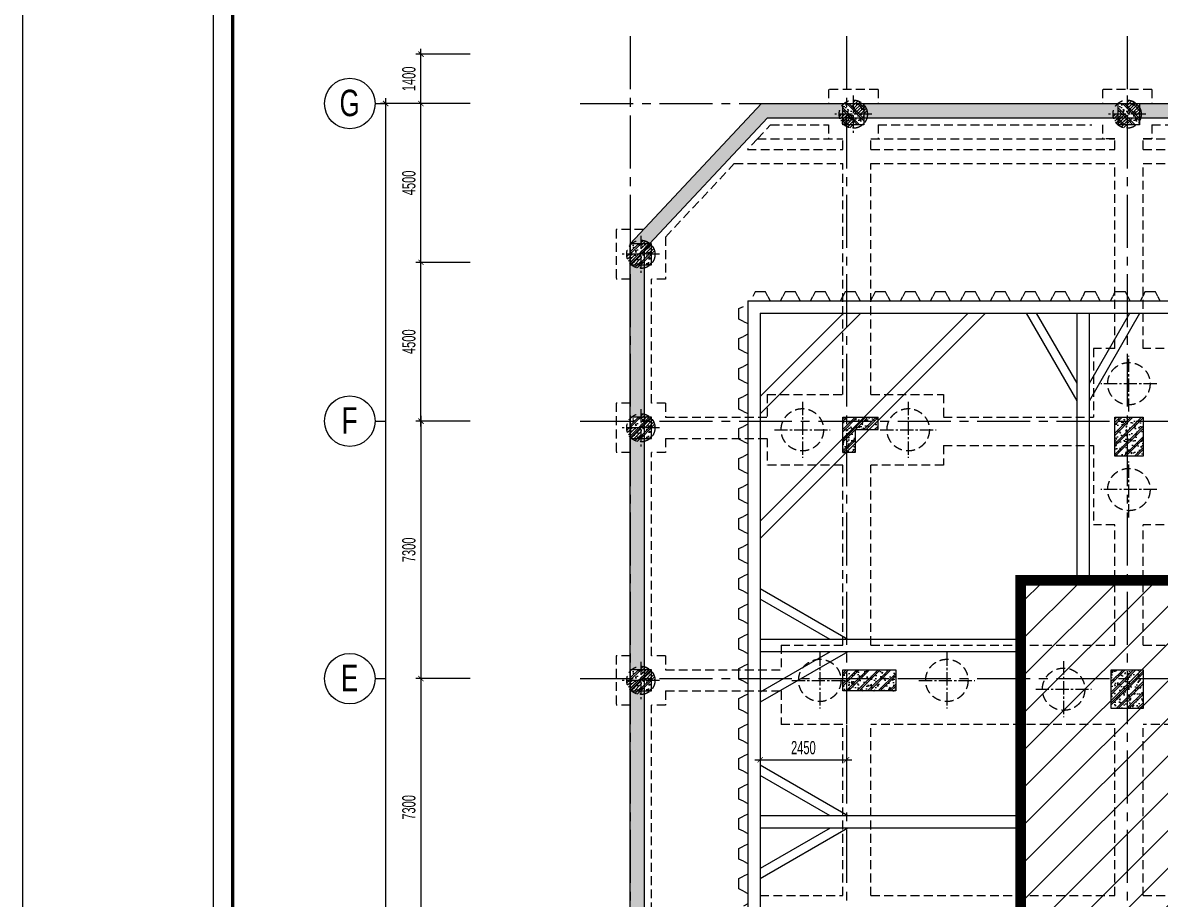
# Model space of a CAD drawing. Extents: x 71 to 3057337, y -14 to 345257.
# Drawn here: x 2905957 to 2938192, y 307152 to 331997 of the extents above; entities that cross this region are included whole.
import ezdxf

# ---------------------------------------------------------------- set-up
doc = ezdxf.new("R2010")
doc.units = 0
doc.header["$LTSCALE"] = 1000
doc.header["$MEASUREMENT"] = 0
doc.header["$PDMODE"] = 3
doc.linetypes.add('CENTER2', pattern=[1.125, 0.75, -0.125, 0.125, -0.125])
doc.linetypes.add('HIDDEN', pattern=[0.375, 0.25, -0.125])
doc.layers.get('0').update_dxf_attribs({"linetype": 'CONTINUOUS'})
doc.layers.get('Defpoints').update_dxf_attribs({"linetype": 'CONTINUOUS'})
for name, color, linetype in [('03BORDER', 3, 'CONTINUOUS'), ('12CHI', 1, 'CONTINUOUS'), ('CDC-KHUNGTEN', 7, 'CONTINUOUS'), ('CDC.01.AXIS', 160, 'CENTER2'), ('CDC.02.DIM', 1, 'CONTINUOUS'), ('CDC.04.HIDDEN', 8, 'HIDDEN'), ('CDC.05.STEEL', 4, 'CONTINUOUS'), ('CDC.06.TEXT', 2, 'CONTINUOUS'), ('CDC.09.COLUMN', 4, 'CONTINUOUS'), ('CDC.10.HATCH', 9, 'CONTINUOUS'), ('CDC.14.STEELNUM', 2, 'CONTINUOUS'), ('CDC.16.BIGTEXT', 6, 'CONTINUOUS')]:
    doc.layers.add(name, color=color, linetype=linetype)
doc.styles.add('ARIAL', font='arial.ttf', dxfattribs={"width": 0.6})
doc.dimstyles.new('D150', dxfattribs={"dimscale": 150, "dimtxt": 2.5, "dimasz": 1, "dimexe": 1, "dimexo": 0, "dimgap": 1, "dimtad": 1, "dimdec": 0, "dimdsep": 46, "dimtxsty": 'ARIAL', "dimblk": 'ARCHTICK', "dimcen": 1, "dimdle": 1, "dimclrd": 1, "dimclre": 1, "dimclrt": 2, "dimadec": 0, "dimazin": 0, "dimtfac": 0.00072, "dimtdec": 0, "dimtix": 1, "dimtmove": 2, "dimatfit": 3, "dimldrblk": 'ARCHTICK', "dimfxl": 1, "dimtolj": 1, "dimlwd": -1, "dimlwe": -1, "dimarcsym": 0})

# ---------------------------------------------------------------- blocks, each defined once
blk = doc.blocks.new('_ARCHTICK')
at = {"color": 0, "linetype": 'ByBlock', "const_width": 0.15}
blk.add_lwpolyline([(-0.5, -0.5), (0.5, 0.5)], dxfattribs=at)
blk = doc.blocks.new('*D283')
at = {"layer": 'CDC.02.DIM', "color": 1, "transparency": 16777216}
for p, q in [((2917242, 320856), (2917242, 313256)), ((2918635, 320706), (2917092, 320706)), ((2918635, 313406), (2917092, 313406))]:
    blk.add_line(p, q, dxfattribs=at)
at = {"layer": 'Defpoints', "color": 0, "transparency": 16777216}
for p in [(2918635, 320706), (2917242, 313406), (2918635, 313406)]:
    blk.add_point(p, dxfattribs=at)
at = {"layer": 'CDC.02.DIM', "color": 1, "transparency": 16777216, "xscale": 150, "yscale": 150, "zscale": 150}
for p, rotation in [((2917242, 320706), 90), ((2917242, 313406), 270)]:
    blk.add_blockref('_ARCHTICK', p, dxfattribs=dict(at, rotation=rotation))
at = {"layer": 'CDC.02.DIM', "color": 2, "transparency": 16777216, "insert": (2916900, 317056), "char_height": 375, "attachment_point": 5, "rotation": 90, "style": 'ARIAL'}
blk.add_mtext('\\A1;7300', dxfattribs=at)
blk = doc.blocks.new('*D284')
at = {"layer": 'CDC.02.DIM', "color": 1, "transparency": 16777216}
for p, q in [((2918635, 313406), (2917092, 313406)), ((2917242, 313556), (2917242, 305956)), ((2918635, 306106), (2917092, 306106))]:
    blk.add_line(p, q, dxfattribs=at)
at = {"layer": 'Defpoints', "color": 0, "transparency": 16777216}
for p in [(2918635, 313406), (2917242, 306106), (2918635, 306106)]:
    blk.add_point(p, dxfattribs=at)
at = {"layer": 'CDC.02.DIM', "color": 1, "transparency": 16777216, "xscale": 150, "yscale": 150, "zscale": 150}
for p, rotation in [((2917242, 313406), 90), ((2917242, 306106), 270)]:
    blk.add_blockref('_ARCHTICK', p, dxfattribs=dict(at, rotation=rotation))
at = {"layer": 'CDC.02.DIM', "color": 2, "transparency": 16777216, "insert": (2916900, 309756), "char_height": 375, "attachment_point": 5, "rotation": 90, "style": 'ARIAL'}
blk.add_mtext('\\A1;7300', dxfattribs=at)
blk = doc.blocks.new('*D288')
at = {"layer": 'CDC.02.DIM', "color": 1, "transparency": 16777216}
for p, q in [((2916242, 274266), (2916242, 329857)), ((2918635, 329707), (2916092, 329707)), ((2918635, 274416), (2916092, 274416))]:
    blk.add_line(p, q, dxfattribs=at)
at = {"layer": 'Defpoints', "color": 0, "transparency": 16777216}
for p in [(2916242, 329707), (2918635, 329707), (2918635, 274416)]:
    blk.add_point(p, dxfattribs=at)
at = {"layer": 'CDC.02.DIM', "color": 1, "transparency": 16777216, "xscale": 150, "yscale": 150, "zscale": 150}
for p, rotation in [((2916242, 329707), 90), ((2916242, 274416), 270)]:
    blk.add_blockref('_ARCHTICK', p, dxfattribs=dict(at, rotation=rotation))
at = {"layer": 'CDC.02.DIM', "color": 2, "transparency": 16777216, "insert": (2915900, 302061), "char_height": 375, "attachment_point": 5, "rotation": 90, "style": 'ARIAL'}
blk.add_mtext('\\A1;55290', dxfattribs=at)
blk = doc.blocks.new('*D330')
at = {"layer": 'CDC.02.DIM', "color": 1, "transparency": 16777216}
for p, q in [((2917242, 320556), (2917242, 325356)), ((2918635, 325206), (2917092, 325206)), ((2918635, 320706), (2917092, 320706))]:
    blk.add_line(p, q, dxfattribs=at)
at = {"layer": 'Defpoints', "color": 0, "transparency": 16777216}
for p in [(2917242, 325206), (2918635, 325206), (2918635, 320706)]:
    blk.add_point(p, dxfattribs=at)
at = {"layer": 'CDC.02.DIM', "color": 1, "transparency": 16777216, "xscale": 150, "yscale": 150, "zscale": 150}
for p, rotation in [((2917242, 325206), 90), ((2917242, 320706), 270)]:
    blk.add_blockref('_ARCHTICK', p, dxfattribs=dict(at, rotation=rotation))
at = {"layer": 'CDC.02.DIM', "color": 2, "transparency": 16777216, "insert": (2916900, 322956), "char_height": 375, "attachment_point": 5, "rotation": 90, "style": 'ARIAL'}
blk.add_mtext('\\A1;4500', dxfattribs=at)
blk = doc.blocks.new('*D331')
at = {"layer": 'CDC.02.DIM', "color": 1, "transparency": 16777216}
for p, q in [((2917242, 325056), (2917242, 329857)), ((2918635, 329707), (2917092, 329707)), ((2918635, 325206), (2917092, 325206))]:
    blk.add_line(p, q, dxfattribs=at)
at = {"layer": 'Defpoints', "color": 0, "transparency": 16777216}
for p in [(2917242, 329707), (2918635, 329707), (2918635, 325206)]:
    blk.add_point(p, dxfattribs=at)
at = {"layer": 'CDC.02.DIM', "color": 1, "transparency": 16777216, "xscale": 150, "yscale": 150, "zscale": 150}
for p, rotation in [((2917242, 329707), 90), ((2917242, 325206), 270)]:
    blk.add_blockref('_ARCHTICK', p, dxfattribs=dict(at, rotation=rotation))
at = {"layer": 'CDC.02.DIM', "color": 2, "transparency": 16777216, "insert": (2916900, 327457), "char_height": 375, "attachment_point": 5, "rotation": 90, "style": 'ARIAL'}
blk.add_mtext('\\A1;4500', dxfattribs=at)
blk = doc.blocks.new('*D277')
at = {"layer": 'CDC.02.DIM', "color": 1, "transparency": 16777216}
for p, q in [((2926854, 312087), (2926854, 310956)), ((2929304, 312087), (2929304, 310956)), ((2926704, 311106), (2929454, 311106))]:
    blk.add_line(p, q, dxfattribs=at)
at = {"layer": 'Defpoints', "color": 0, "transparency": 16777216}
for p in [(2926854, 312087), (2929304, 312087), (2929304, 311106)]:
    blk.add_point(p, dxfattribs=at)
at = {"layer": 'CDC.02.DIM', "color": 1, "transparency": 16777216, "xscale": 150, "yscale": 150, "zscale": 150, "rotation": 180}
blk.add_blockref('_ARCHTICK', (2926854, 311106), dxfattribs=at)
at = {"layer": 'CDC.02.DIM', "color": 1, "transparency": 16777216, "xscale": 150, "yscale": 150, "zscale": 150}
blk.add_blockref('_ARCHTICK', (2929304, 311106), dxfattribs=at)
at = {"layer": 'CDC.02.DIM', "color": 2, "transparency": 16777216, "insert": (2928079, 311447), "char_height": 375, "attachment_point": 5, "style": 'ARIAL'}
blk.add_mtext('\\A1;2450', dxfattribs=at)
blk = doc.blocks.new('7.95M')
at = {"layer": 'CDC.10.HATCH'}
h = blk.add_hatch(dxfattribs=at)
h.set_pattern_fill('ANSI31', color=256, scale=500, style=0)
h.set_pattern_definition([(45, (-357981.18, 17236.047), (-44.1941738, 44.1941738), [])])
h.paths.add_polyline_path([(1418682, -63748), (1418682, -64148), (1419082, -64148, 0.414214)])
h.paths.add_polyline_path([(1418682, -64148), (1418282, -64148, 0.414214), (1418682, -64548)])
h = blk.add_hatch(dxfattribs=at)
h.set_pattern_fill('ANSI31', color=256, scale=500, style=0)
h.set_pattern_definition([(45, (-350221.24, 17236.047), (-44.1941738, 44.1941738), [])])
h.paths.add_polyline_path([(1426442, -63748), (1426442, -64148), (1426842, -64148, 0.414214)])
h.paths.add_polyline_path([(1426442, -64148), (1426042, -64148, 0.414214), (1426442, -64548)])
h = blk.add_hatch(dxfattribs=at)
h.set_pattern_fill('CHAU-01', color=256, scale=80, style=0, pattern_type=2)
h.set_pattern_definition([(50, (-322187.27, 0), (573.80815, -50.20171), [60, -660]), (355, (-322187.3, 0), (-111.00107, 601.7537), [48, -528]), (100.4514, (-322139.46, -4.2), (462.8075, 551.55163), [50.99215, -560.91369]), (46.1842, (-322187.3, 160), (853.79284, -132.4152), [90, -990]), (96.6356, (-322116.1, 149), (747.73016, 779.2943), [76.48823, -841.3704]), (351.1842, (-322187.3, 160), (747.72956, 779.2949), [72, -792]), (21, (-322107.27, 120), (477.52564, -322.09511), [60, -660]), (326, (-322107.3, 120), (194.65227, 580.12004), [48, -528]), (71.4514, (-322067.5, 93.16), (672.1781, 258.0244), [50.99215, -560.91369]), (37.5, (-322187.27, 0), (9.727884, 266.315083), [0, -521.6, 0, -536, 0, -530]), (7.5, (-322187.27, 0), (210.45563, 315.52937), [0, -305.6, 0, -509.6, 0, -202]), (327.5, (-322365.67, 0), (427.05795, -18.043897), [0, -200, 0, -624, 0, -828]), (317.5, (-322445.67, 0), (466.548935, 80.083986), [0, -260, 0, -414.4, 0, -588]), (45, (-322187.27, 0), (-240.416306, 240.416306), []), (45, (-322187.27, 98), (-240.416306, 240.416306), [])])
h.paths.add_polyline_path([(1418382, -63848), (1416077, -63848), (1412362, -67821), (1412910, -67821), (1416250, -64248), (1418382, -64248)])
h.paths.add_polyline_path([(1426192, -63848), (1418982, -63848), (1418982, -64248), (1426192, -64248)])
h.paths.add_polyline_path([(1434092, -63848), (1426792, -63848), (1426792, -64248), (1434092, -64248)])
h.paths.add_polyline_path([(1441993, -63848), (1434692, -63848), (1434692, -64248), (1441993, -64248)])
h.paths.add_polyline_path([(1449802, -63848), (1442593, -63848), (1442593, -64248), (1449802, -64248)])
h.paths.add_polyline_path([(1457942, -63848), (1450402, -63848), (1450402, -64248), (1457942, -64248)])
h = blk.add_hatch(dxfattribs=at)
h.set_pattern_fill('CHAU-01', color=256, scale=50, angle=270, style=0, pattern_type=2)
h.set_pattern_definition([(320, (-330373.83, -371169.63), (-31.376067, -358.63009), [37.5, -412.5]), (265, (-330373.83, -371169.63), (376.09607, 69.37567), [30, -330]), (10.4514, (-330376.44, -371199.52), (344.71977, -289.25469), [31.870095, -350.571056]), (316.1842, (-330273.83, -371169.63), (-82.75951, -533.62052), [56.25, -618.75]), (6.6356, (-330280.7, -371214.1), (487.05894, -467.33135), [47.80514, -525.8565]), (261.1842, (-330273.83, -371169.63), (487.0593, -467.33097), [45, -495]), (291, (-330298.83, -371219.63), (-201.309445, -298.453526), [37.5, -412.5]), (236, (-330298.83, -371219.63), (362.57502, -121.657666), [30, -330]), (341.4514, (-330315.6, -371244.5), (161.26525, -420.111314), [31.870095, -350.571056]), (307.5, (-330373.83, -371169.63), (166.446927, -6.079928), [0, -326, 0, -335, 0, -331.25]), (277.5, (-330373.83, -371169.63), (197.205856, -131.534769), [0, -191, 0, -318.5, 0, -126.25]), (237.5, (-330373.83, -371058.13), (-11.277436, -266.911218), [0, -125, 0, -390, 0, -517.5]), (227.5, (-330373.83, -371008.13), (50.05249, -291.593085), [0, -162.5, 0, -259, 0, -367.5]), (315, (-330373.83, -371169.63), (150.26019, 150.26019), []), (315, (-330312.58, -371169.63), (150.26019, 150.26019), [])])
h.paths.add_polyline_path([(1418982, -64448), (1418382, -64448), (1418382, -63848), (1418982, -63848)])
h = blk.add_hatch(dxfattribs=at)
h.set_pattern_fill('CHAU-01', color=256, scale=50, angle=270, style=0, pattern_type=2)
h.set_pattern_definition([(320, (-322563.9, -371169.58), (-31.376067, -358.63009), [37.5, -412.5]), (265, (-322563.9, -371169.58), (376.09607, 69.37567), [30, -330]), (10.4514, (-322566.5, -371199.47), (344.71977, -289.25469), [31.870095, -350.571056]), (316.1842, (-322463.9, -371169.6), (-82.75951, -533.62052), [56.25, -618.75]), (6.6356, (-322470.8, -371214.05), (487.05894, -467.33135), [47.80514, -525.8565]), (261.1842, (-322463.9, -371169.6), (487.0593, -467.33097), [45, -495]), (291, (-322488.9, -371219.58), (-201.309445, -298.453526), [37.5, -412.5]), (236, (-322488.9, -371219.58), (362.57502, -121.657666), [30, -330]), (341.4514, (-322505.66, -371244.45), (161.26525, -420.111314), [31.870095, -350.571056]), (307.5, (-322563.89, -371169.58), (166.446927, -6.079928), [0, -326, 0, -335, 0, -331.25]), (277.5, (-322563.89, -371169.58), (197.205856, -131.534769), [0, -191, 0, -318.5, 0, -126.25]), (237.5, (-322563.89, -371058.08), (-11.277436, -266.911218), [0, -125, 0, -390, 0, -517.5]), (227.5, (-322563.89, -371008.08), (50.05249, -291.593085), [0, -162.5, 0, -259, 0, -367.5]), (315, (-322563.89, -371169.58), (150.26019, 150.26019), []), (315, (-322502.64, -371169.58), (150.26019, 150.26019), [])])
h.paths.add_polyline_path([(1426792, -64448), (1426192, -64448), (1426192, -63848), (1426792, -63848)])
h = blk.add_hatch(dxfattribs=at)
h.set_pattern_fill('ANSI31', color=256, scale=500, style=0)
h.set_pattern_definition([(45, (-364003, 13263.17), (-44.1941738, 44.1941738), [])])
h.paths.add_polyline_path([(1412661, -67721), (1412661, -68121), (1413061, -68121, 0.414214)])
h.paths.add_polyline_path([(1412661, -68121), (1412261, -68121, 0.414214), (1412661, -68521)])
h = blk.add_hatch(dxfattribs=at)
h.set_pattern_fill('CHAU-01', color=256, scale=50, angle=270, style=0, pattern_type=2)
h.set_pattern_definition([(220, (3161718.86, -375142.53), (31.376067, -358.63009), [37.5, -412.5]), (275, (3161718.86, -375142.53), (-376.09607, 69.37567), [30, -330]), (169.5486, (3161721.47, -375172.4), (-344.71977, -289.25469), [31.870095, -350.571056]), (223.8158, (3161618.86, -375142.53), (82.75951, -533.62052), [56.25, -618.75]), (173.3644, (3161625.75, -375187), (-487.05894, -467.33135), [47.80514, -525.8565]), (278.8158, (3161618.86, -375142.53), (-487.0593, -467.33097), [45, -495]), (249, (3161643.86, -375192.53), (201.309445, -298.453526), [37.5, -412.5]), (304, (3161643.86, -375192.53), (-362.57502, -121.657666), [30, -330]), (198.5486, (3161660.63, -375217.4), (-161.26525, -420.111314), [31.870095, -350.571056]), (232.5, (3161718.86, -375142.53), (-166.446927, -6.079928), [0, -326, 0, -335, 0, -331.25]), (262.5, (3161718.86, -375142.53), (-197.205856, -131.534769), [0, -191, 0, -318.5, 0, -126.25]), (302.5, (3161718.86, -375031.03), (11.277436, -266.911218), [0, -125, 0, -390, 0, -517.5]), (312.5, (3161718.86, -374981.03), (-50.05249, -291.593085), [0, -162.5, 0, -259, 0, -367.5]), (225, (3161718.86, -375142.53), (-150.26019, 150.26019), []), (225, (3161657.6, -375142.53), (-150.26019, 150.26019), [])])
h.paths.add_polyline_path([(1412363, -68421), (1412963, -68421), (1412963, -67821), (1412363, -67821)])
h = blk.add_hatch(dxfattribs=at)
h.set_pattern_fill('CHAU-01', color=256, scale=80, style=0, pattern_type=2)
h.set_pattern_definition([(50, (-322187.27, -95344.57), (573.80815, -50.20171), [60, -660]), (355, (-322187.3, -95344.6), (-111.00107, 601.7537), [48, -528]), (100.4514, (-322139.46, -95348.76), (462.8075, 551.55163), [50.99215, -560.91369]), (46.1842, (-322187.3, -95184.6), (853.79284, -132.4152), [90, -990]), (96.6356, (-322116.1, -95195.6), (747.73016, 779.2943), [76.48823, -841.3704]), (351.1842, (-322187.3, -95184.6), (747.72956, 779.2949), [72, -792]), (21, (-322107.27, -95224.57), (477.52564, -322.09511), [60, -660]), (326, (-322107.3, -95224.6), (194.65227, 580.12004), [48, -528]), (71.4514, (-322067.5, -95251.4), (672.1781, 258.0244), [50.99215, -560.91369]), (37.5, (-322187.27, -95344.57), (9.727884, 266.315083), [0, -521.6, 0, -536, 0, -530]), (7.5, (-322187.27, -95344.57), (210.45563, 315.52937), [0, -305.6, 0, -509.6, 0, -202]), (327.5, (-322365.67, -95344.57), (427.05795, -18.043897), [0, -200, 0, -624, 0, -828]), (317.5, (-322445.67, -95344.57), (466.548935, 80.083986), [0, -260, 0, -414.4, 0, -588]), (45, (-322187.27, -95344.57), (-240.416306, 240.416306), []), (45, (-322187.27, -95246.57), (-240.416306, 240.416306), [])])
h.paths.add_polyline_path([(1412762, -68421), (1412362, -68421), (1412362, -72738), (1412762, -72738)])
h.paths.add_polyline_path([(1412762, -73338), (1412362, -73338), (1412362, -79897), (1412762, -79897)])
h.paths.add_polyline_path([(1412762, -80497), (1412362, -80497), (1412362, -87148), (1412762, -87148)])
h.paths.add_polyline_path([(1412762, -87748), (1412362, -87748), (1412362, -95748), (1412762, -95748)])
h.paths.add_polyline_path([(1412762, -96348), (1412362, -96348), (1412362, -103213), (1412762, -103213)])
h.paths.add_polyline_path([(1412762, -103813), (1412362, -103813), (1412362, -110158), (1412762, -110158)])
h = blk.add_hatch(dxfattribs=at)
h.set_pattern_fill('ANSI31', color=256, scale=500, style=0)
h.set_pattern_definition([(45, (-364002.64, 8346.54), (-44.1941738, 44.1941738), [])])
h.paths.add_polyline_path([(1412661, -72638), (1412661, -73038), (1413061, -73038, 0.414214)])
h.paths.add_polyline_path([(1412661, -73038), (1412261, -73038, 0.414214), (1412661, -73438)])
h = blk.add_hatch(dxfattribs=at)
h.set_pattern_fill('CHAU-01', color=256, scale=50, angle=270, style=0, pattern_type=2)
h.set_pattern_definition([(220, (3161718.72, -380059.1), (31.376067, -358.63009), [37.5, -412.5]), (275, (3161718.72, -380059.1), (-376.09607, 69.37567), [30, -330]), (169.5486, (3161721.33, -380089), (-344.71977, -289.25469), [31.870095, -350.571056]), (223.8158, (3161618.7, -380059.1), (82.75951, -533.62052), [56.25, -618.75]), (173.3644, (3161625.6, -380103.6), (-487.05894, -467.33135), [47.80514, -525.8565]), (278.8158, (3161618.7, -380059.1), (-487.0593, -467.33097), [45, -495]), (249, (3161643.72, -380109.1), (201.309445, -298.453526), [37.5, -412.5]), (304, (3161643.72, -380109.1), (-362.57502, -121.657666), [30, -330]), (198.5486, (3161660.5, -380134), (-161.26525, -420.111314), [31.870095, -350.571056]), (232.5, (3161718.72, -380059.11), (-166.446927, -6.079928), [0, -326, 0, -335, 0, -331.25]), (262.5, (3161718.72, -380059.11), (-197.205856, -131.534769), [0, -191, 0, -318.5, 0, -126.25]), (302.5, (3161718.72, -379947.61), (11.277436, -266.911218), [0, -125, 0, -390, 0, -517.5]), (312.5, (3161718.72, -379897.61), (-50.05249, -291.593085), [0, -162.5, 0, -259, 0, -367.5]), (225, (3161718.72, -380059.11), (-150.26019, 150.26019), []), (225, (3161657.47, -380059.11), (-150.26019, 150.26019), [])])
h.paths.add_polyline_path([(1412362, -73338), (1412962, -73338), (1412962, -72738), (1412362, -72738)])
h = blk.add_hatch(dxfattribs=at)
h.set_pattern_fill('CHAU-01', color=256, scale=50, style=0, pattern_type=2)
h.set_pattern_definition([(50, (-322187.27, 0), (358.63009, -31.376067), [37.5, -412.5]), (355, (-322187.27, 0), (-69.37567, 376.09607), [30, -330]), (100.4514, (-322157.4, -2.6), (289.25469, 344.71977), [31.870095, -350.571056]), (46.1842, (-322187.27, 100), (533.62052, -82.75951), [56.25, -618.75]), (96.6356, (-322142.8, 93.1), (467.33135, 487.05894), [47.80514, -525.8565]), (351.1842, (-322187.3, 100), (467.33097, 487.0593), [45, -495]), (21, (-322137.27, 75), (298.453526, -201.309445), [37.5, -412.5]), (326, (-322137.27, 75), (121.657666, 362.57502), [30, -330]), (71.4514, (-322112.4, 58.22), (420.111314, 161.26525), [31.870095, -350.571056]), (37.5, (-322187.27, 0), (6.079928, 166.446927), [0, -326, 0, -335, 0, -331.25]), (7.5, (-322187.27, 0), (131.534769, 197.205856), [0, -191, 0, -318.5, 0, -126.25]), (327.5, (-322298.77, 0), (266.911218, -11.277436), [0, -125, 0, -390, 0, -517.5]), (317.5, (-322348.77, 0), (291.593085, 50.05249), [0, -162.5, 0, -259, 0, -367.5]), (45, (-322187.27, 0), (-150.26019, 150.26019), []), (45, (-322187.27, 61.25), (-150.26019, 150.26019), [])])
h.paths.add_polyline_path([(1418492, -72848), (1418382, -72848), (1418382, -73738), (1418492, -73738)])
h.paths.add_polyline_path([(1419382, -72848), (1418492, -72848), (1418492, -73738), (1418732, -73738), (1418732, -73088), (1419382, -73088)])
h.paths.add_polyline_path([(1419382, -72738), (1418492, -72738), (1418492, -72848), (1419382, -72848)])
h.paths.add_polyline_path([(1418492, -72738), (1418382, -72738), (1418382, -72848), (1418492, -72848)])
h = blk.add_hatch(dxfattribs=at)
h.set_pattern_fill('CHAU-01', color=256, scale=50, style=0, pattern_type=2)
h.set_pattern_definition([(50, (-322487.27, 0), (358.63009, -31.376067), [37.5, -412.5]), (355, (-322487.27, 0), (-69.37567, 376.09607), [30, -330]), (100.4514, (-322457.4, -2.6), (289.25469, 344.71977), [31.870095, -350.571056]), (46.1842, (-322487.27, 100), (533.62052, -82.75951), [56.25, -618.75]), (96.6356, (-322442.8, 93.1), (467.33135, 487.05894), [47.80514, -525.8565]), (351.1842, (-322487.3, 100), (467.33097, 487.0593), [45, -495]), (21, (-322437.27, 75), (298.453526, -201.309445), [37.5, -412.5]), (326, (-322437.27, 75), (121.657666, 362.57502), [30, -330]), (71.4514, (-322412.4, 58.22), (420.111314, 161.26525), [31.870095, -350.571056]), (37.5, (-322487.27, 0), (6.079928, 166.446927), [0, -326, 0, -335, 0, -331.25]), (7.5, (-322487.27, 0), (131.534769, 197.205856), [0, -191, 0, -318.5, 0, -126.25]), (327.5, (-322598.77, 0), (266.911218, -11.277436), [0, -125, 0, -390, 0, -517.5]), (317.5, (-322648.77, 0), (291.593085, 50.05249), [0, -162.5, 0, -259, 0, -367.5]), (45, (-322487.27, 0), (-150.26019, 150.26019), []), (45, (-322487.27, 61.25), (-150.26019, 150.26019), [])])
h.paths.add_polyline_path([(1426442, -72738), (1426092, -72738), (1426092, -72848), (1426442, -72848)])
h.paths.add_polyline_path([(1426442, -72848), (1426092, -72848), (1426092, -73838), (1426442, -73838)])
h.paths.add_polyline_path([(1426892, -72848), (1426442, -72848), (1426442, -73838), (1426892, -73838)])
h.paths.add_polyline_path([(1426892, -72738), (1426442, -72738), (1426442, -72848), (1426892, -72848)])
h = blk.add_hatch(dxfattribs=at)
h.set_pattern_fill('ANSI31', color=256, scale=500, style=0)
h.set_pattern_definition([(45, (-364002.85, 1186.86), (-44.1941738, 44.1941738), [])])
h.paths.add_polyline_path([(1412661, -79798), (1412661, -80198), (1413061, -80198, 0.414214)])
h.paths.add_polyline_path([(1412661, -80198), (1412261, -80198, 0.414214), (1412661, -80598)])
h = blk.add_hatch(dxfattribs=at)
h.set_pattern_fill('CHAU-01', color=256, scale=50, angle=270, style=0, pattern_type=2)
h.set_pattern_definition([(220, (3161718.5, -387218.8), (31.376067, -358.63009), [37.5, -412.5]), (275, (3161718.5, -387218.8), (-376.09607, 69.37567), [30, -330]), (169.5486, (3161721.12, -387248.68), (-344.71977, -289.25469), [31.870095, -350.571056]), (223.8158, (3161618.5, -387218.8), (82.75951, -533.62052), [56.25, -618.75]), (173.3644, (3161625.4, -387263.26), (-487.05894, -467.33135), [47.80514, -525.8565]), (278.8158, (3161618.5, -387218.8), (-487.0593, -467.33097), [45, -495]), (249, (3161643.5, -387268.8), (201.309445, -298.453526), [37.5, -412.5]), (304, (3161643.5, -387268.8), (-362.57502, -121.657666), [30, -330]), (198.5486, (3161660.3, -387293.66), (-161.26525, -420.111314), [31.870095, -350.571056]), (232.5, (3161718.51, -387218.79), (-166.446927, -6.079928), [0, -326, 0, -335, 0, -331.25]), (262.5, (3161718.51, -387218.8), (-197.205856, -131.534769), [0, -191, 0, -318.5, 0, -126.25]), (302.5, (3161718.51, -387107.29), (11.277436, -266.911218), [0, -125, 0, -390, 0, -517.5]), (312.5, (3161718.5, -387057.3), (-50.05249, -291.593085), [0, -162.5, 0, -259, 0, -367.5]), (225, (3161718.5, -387218.8), (-150.26019, 150.26019), []), (225, (3161657.26, -387218.8), (-150.26019, 150.26019), [])])
h.paths.add_polyline_path([(1412362, -80497), (1412962, -80497), (1412962, -79897), (1412362, -79897)])
h = blk.add_hatch(dxfattribs=at)
h.set_pattern_fill('CHAU-01', color=256, scale=50, style=0, pattern_type=2)
h.set_pattern_definition([(50, (-322187.27, 0), (358.63009, -31.376067), [37.5, -412.5]), (355, (-322187.27, 0), (-69.37567, 376.09607), [30, -330]), (100.4514, (-322157.4, -2.6), (289.25469, 344.71977), [31.870095, -350.571056]), (46.1842, (-322187.27, 100), (533.62052, -82.75951), [56.25, -618.75]), (96.6356, (-322142.8, 93.1), (467.33135, 487.05894), [47.80514, -525.8565]), (351.1842, (-322187.3, 100), (467.33097, 487.0593), [45, -495]), (21, (-322137.27, 75), (298.453526, -201.309445), [37.5, -412.5]), (326, (-322137.27, 75), (121.657666, 362.57502), [30, -330]), (71.4514, (-322112.4, 58.22), (420.111314, 161.26525), [31.870095, -350.571056]), (37.5, (-322187.27, 0), (6.079928, 166.446927), [0, -326, 0, -335, 0, -331.25]), (7.5, (-322187.27, 0), (131.534769, 197.205856), [0, -191, 0, -318.5, 0, -126.25]), (327.5, (-322298.77, 0), (266.911218, -11.277436), [0, -125, 0, -390, 0, -517.5]), (317.5, (-322348.77, 0), (291.593085, 50.05249), [0, -162.5, 0, -259, 0, -367.5]), (45, (-322187.27, 0), (-150.26019, 150.26019), []), (45, (-322187.27, 61.25), (-150.26019, 150.26019), [])])
h.paths.add_polyline_path([(1419883, -80498), (1418492, -80498), (1418492, -80148), (1419883, -80148)])
h.paths.add_polyline_path([(1419883, -80148), (1418492, -80148), (1418492, -79898), (1419883, -79898)])
h.paths.add_polyline_path([(1418492, -80148), (1418383, -80148), (1418383, -79898), (1418492, -79898)])
h.paths.add_polyline_path([(1418492, -80498), (1418383, -80498), (1418383, -80148), (1418492, -80148)])
h = blk.add_hatch(dxfattribs=at)
h.set_pattern_fill('CHAU-01', color=256, scale=50, style=0, pattern_type=2)
h.set_pattern_definition([(50, (-338987.27, 0), (358.63009, -31.376067), [37.5, -412.5]), (355, (-338987.27, 0), (-69.37567, 376.09607), [30, -330]), (100.4514, (-338957.4, -2.6), (289.25469, 344.71977), [31.870095, -350.571056]), (46.1842, (-338987.27, 100), (533.62052, -82.75951), [56.25, -618.75]), (96.6356, (-338942.8, 93.1), (467.33135, 487.05894), [47.80514, -525.8565]), (351.1842, (-338987.3, 100), (467.33097, 487.0593), [45, -495]), (21, (-338937.27, 75), (298.453526, -201.309445), [37.5, -412.5]), (326, (-338937.27, 75), (121.657666, 362.57502), [30, -330]), (71.4514, (-338912.4, 58.22), (420.111314, 161.26525), [31.870095, -350.571056]), (37.5, (-338987.27, 0), (6.079928, 166.446927), [0, -326, 0, -335, 0, -331.25]), (7.5, (-338987.27, 0), (131.534769, 197.205856), [0, -191, 0, -318.5, 0, -126.25]), (327.5, (-339098.77, 0), (266.911218, -11.277436), [0, -125, 0, -390, 0, -517.5]), (317.5, (-339148.77, 0), (291.593085, 50.05249), [0, -162.5, 0, -259, 0, -367.5]), (45, (-338987.27, 0), (-150.26019, 150.26019), []), (45, (-338987.27, 61.25), (-150.26019, 150.26019), [])])
h.paths.add_polyline_path([(1426442, -79898), (1425992, -79898), (1425992, -80148), (1426442, -80148)])
h.paths.add_polyline_path([(1426442, -80148), (1425992, -80148), (1425992, -80998), (1426442, -80998)])
h.paths.add_polyline_path([(1426892, -80148), (1426442, -80148), (1426442, -80998), (1426892, -80998)])
h.paths.add_polyline_path([(1426892, -79898), (1426442, -79898), (1426442, -80148), (1426892, -80148)])
at = {"layer": 'CDC.01.AXIS', "ltscale": 2}
for p, q in [((1412362, -61938), (1412362, -120474)), ((1418492, -61938), (1418492, -120474)), ((1426442, -61938), (1426442, -120474)), ((1410944, -63847), (1517957, -63847)), ((1410944, -72848), (1517957, -72848)), ((1410944, -80148), (1517957, -80148))]:
    blk.add_line(p, q, dxfattribs=at)
at = {"layer": 'CDC.01.AXIS', "ltscale": 0.5}
for p, q in [((1418682, -63620), (1418682, -64676)), ((1426442, -63620), (1426442, -64676)), ((1419210, -64148), (1418154, -64148)), ((1426970, -64148), (1425914, -64148)), ((1412661, -67593), (1412661, -68649)), ((1413189, -68121), (1412133, -68121)), ((1426492, -72580), (1426492, -70996)), ((1427284, -71788), (1425700, -71788)), ((1412661, -72510), (1412661, -73566)), ((1417238, -72302), (1417238, -73886)), ((1420238, -72302), (1420238, -73886)), ((1413189, -73038), (1412133, -73038)), ((1416446, -73094), (1418030, -73094)), ((1419446, -73094), (1421030, -73094)), ((1426492, -75580), (1426492, -73996)), ((1427284, -74788), (1425700, -74788)), ((1417733, -79406), (1417733, -80990)), ((1421333, -79406), (1421333, -80990)), ((1412661, -79670), (1412661, -80726)), ((1424642, -79656), (1424642, -81240)), ((1413189, -80198), (1412133, -80198)), ((1416941, -80198), (1418525, -80198)), ((1420541, -80198), (1422125, -80198)), ((1423850, -80448), (1425434, -80448))]:
    blk.add_line(p, q, dxfattribs=at)
at = {"layer": 'CDC.04.HIDDEN'}
for p, q in [((1419382, -63448), (1417982, -63448)), ((1417982, -63448), (1417982, -63848)), ((1419382, -63448), (1419382, -63848)), ((1427142, -63448), (1425742, -63448)), ((1425742, -63448), (1425742, -63848)), ((1427142, -63448), (1427142, -63848)), ((1415963, -64848), (1416337, -64448)), ((1416337, -64448), (1417982, -64448)), ((1417982, -64448), (1417982, -64848)), ((1419382, -64448), (1419382, -64848)), ((1419382, -64448), (1425442, -64448)), ((1425742, -64448), (1425742, -64848)), ((1427142, -64448), (1427142, -64848)), ((1427142, -64448), (1433392, -64448)), ((1415963, -64848), (1415683, -65148)), ((1415963, -64848), (1418382, -64848)), ((1418382, -65148), (1418382, -64848)), ((1419182, -65148), (1419182, -64848)), ((1419182, -64848), (1426092, -64848)), ((1426092, -64848), (1425742, -64848)), ((1426092, -65148), (1426092, -64848)), ((1427142, -64848), (1426892, -64848)), ((1426892, -65148), (1426892, -64848)), ((1426892, -64848), (1433992, -64848)), ((1415683, -65148), (1418382, -65148)), ((1419182, -65148), (1426092, -65148)), ((1426892, -65148), (1433992, -65148)), ((1413361, -67631), (1415309, -65548)), ((1415309, -65548), (1418382, -65548)), ((1418382, -72094), (1418382, -65548)), ((1419182, -72094), (1419182, -65548)), ((1419182, -65548), (1426092, -65548)), ((1426092, -70788), (1426092, -65548)), ((1426892, -70788), (1426892, -65548)), ((1426892, -65548), (1433992, -65548)), ((1412736, -67421), (1411961, -67421)), ((1411961, -67421), (1411961, -68821)), ((1413361, -67632), (1413361, -68821)), ((1412362, -68821), (1411961, -68821)), ((1413361, -68821), (1412962, -68821)), ((1412962, -72338), (1412962, -68821)), ((1425492, -70788), (1425492, -72738)), ((1426092, -70788), (1425492, -70788)), ((1427492, -70788), (1426892, -70788)), ((1416238, -72094), (1418382, -72094)), ((1416238, -72094), (1416238, -72738)), ((1419182, -72094), (1421238, -72094)), ((1421238, -72094), (1421238, -72738)), ((1412362, -72338), (1411961, -72338)), ((1411961, -72338), (1411961, -73738)), ((1413361, -72338), (1412962, -72338)), ((1413361, -72338), (1413361, -72738)), ((1413361, -72738), (1416238, -72738)), ((1421238, -72738), (1425492, -72738)), ((1413361, -73338), (1413361, -73738)), ((1413361, -73338), (1416238, -73338)), ((1416238, -73338), (1416238, -74094)), ((1412362, -73738), (1411961, -73738)), ((1413361, -73738), (1412962, -73738)), ((1412962, -79498), (1412962, -73738)), ((1421238, -73538), (1425492, -73538)), ((1421238, -73538), (1421238, -74094)), ((1425492, -73538), (1425492, -75788)), ((1418382, -74094), (1416238, -74094)), ((1418382, -79198), (1418382, -74094)), ((1419182, -79198), (1419182, -74094)), ((1421238, -74094), (1419182, -74094)), ((1426092, -75788), (1425492, -75788)), ((1426092, -79198), (1426092, -75788)), ((1426892, -79198), (1426892, -75788)), ((1427492, -75788), (1426892, -75788)), ((1416633, -79198), (1418382, -79198)), ((1416633, -79198), (1416633, -79898)), ((1419182, -79198), (1426092, -79198)), ((1426892, -79198), (1429242, -79198)), ((1412362, -79498), (1411961, -79498)), ((1411961, -79498), (1411961, -80898)), ((1413361, -79498), (1412962, -79498)), ((1413361, -79498), (1413361, -79898)), ((1413361, -79898), (1416633, -79898)), ((1413361, -80498), (1413361, -80898)), ((1413361, -80498), (1416633, -80498)), ((1416633, -80498), (1416633, -81448)), ((1412362, -80898), (1411961, -80898)), ((1413361, -80898), (1412962, -80898)), ((1412962, -86748), (1412962, -80898)), ((1418382, -81448), (1416633, -81448)), ((1418382, -86298), (1418382, -81448)), ((1419182, -86298), (1419182, -81448)), ((1426092, -81448), (1419182, -81448)), ((1426092, -86298), (1426092, -81448)), ((1426892, -86298), (1426892, -81448)), ((1429242, -81448), (1426892, -81448)), ((1416042, -86298), (1418382, -86298)), ((1416042, -86298), (1416042, -87148)), ((1419182, -86298), (1426092, -86298)), ((1426892, -86298), (1429392, -86298))]:
    blk.add_line(p, q, dxfattribs=at)
for centre, radius in [((1418682, -64148), 400), ((1426442, -64148), 400), ((1412661, -68121), 400), ((1426492, -71788), 600), ((1417238, -73094), 600), ((1420238, -73094), 600), ((1412661, -73038), 400), ((1426492, -74788), 600), ((1417733, -80198), 600), ((1421333, -80198), 600), ((1412661, -80198), 400), ((1424642, -80448), 600)]:
    blk.add_circle(centre, radius, dxfattribs=at)
at = {"layer": 'CDC.09.COLUMN'}
for p, q in [((1412362, -67821), (1416077, -63848)), ((1416077, -63848), (1512453, -63848)), ((1412762, -67979), (1416250, -64248)), ((1416250, -64248), (1512279, -64248)), ((1412362, -119137), (1412362, -67821)), ((1412362, -67821), (1412362, -67821)), ((1412762, -118537), (1412762, -67979))]:
    blk.add_line(p, q, dxfattribs=at)
at = {"layer": 'CDC.09.COLUMN', "ltscale": 2000}
for p, q in [((1418382, -73738), (1418382, -72738)), ((1418382, -72738), (1419382, -72738)), ((1419382, -73088), (1419382, -72738)), ((1418732, -73088), (1418732, -73738)), ((1418732, -73088), (1419382, -73088)), ((1418732, -73738), (1418382, -73738))]:
    blk.add_line(p, q, dxfattribs=at)
for points in [[(1418982, -63848), (1418982, -64448), (1418382, -64448), (1418382, -63848)], [(1426792, -63848), (1426792, -64448), (1426192, -64448), (1426192, -63848)], [(1412362, -67821), (1412362, -68421), (1412962, -68421), (1412962, -67821)], [(1412362, -72738), (1412362, -73338), (1412962, -73338), (1412962, -72738)], [(1426892, -72738), (1426892, -73838), (1426092, -73838), (1426092, -72738)], [(1412362, -79897), (1412362, -80497), (1412962, -80497), (1412962, -79897)], [(1419883, -80498), (1418383, -80498), (1418383, -79898), (1419883, -79898)], [(1426892, -79898), (1426892, -80998), (1425992, -80998), (1425992, -79898)]]:
    blk.add_lwpolyline(points, close=True, dxfattribs=at)
blk = doc.blocks.new('*D337')
at = {"layer": 'CDC.02.DIM', "color": 1, "transparency": 16777216}
for p, q in [((2918635, 331107), (2917092, 331107)), ((2917242, 329557), (2917242, 331257)), ((2918635, 329707), (2917092, 329707))]:
    blk.add_line(p, q, dxfattribs=at)
at = {"layer": 'Defpoints', "color": 0, "transparency": 16777216}
for p in [(2917242, 331107), (2918635, 331107), (2918635, 329707)]:
    blk.add_point(p, dxfattribs=at)
at = {"layer": 'CDC.02.DIM', "color": 1, "transparency": 16777216, "xscale": 150, "yscale": 150, "zscale": 150}
for p, rotation in [((2917242, 331107), 90), ((2917242, 329707), 270)]:
    blk.add_blockref('_ARCHTICK', p, dxfattribs=dict(at, rotation=rotation))
at = {"layer": 'CDC.02.DIM', "color": 2, "transparency": 16777216, "insert": (2916900, 330407), "char_height": 375, "attachment_point": 5, "rotation": 90, "style": 'ARIAL'}
blk.add_mtext('\\A1;1400', dxfattribs=at)
blk = doc.blocks.new('KHUNG TEN')
at = {"layer": 'CDC-KHUNGTEN', "color": 8}
blk.add_lwpolyline([(75096, 1100), (83000, 1100), (83000, 58300), (3000, 58300), (3000, 1100), (75096, 1100)], dxfattribs=at)
at = {"layer": 'CDC-KHUNGTEN', "color": 255, "lineweight": 60}
blk.add_lwpolyline([(74900, 1400), (74900, 58000), (3300, 58000), (3300, 1400), (74900, 1400)], close=True, dxfattribs=at)
at = {"layer": 'Defpoints', "color": 1, "ltscale": 0.2}
blk.add_lwpolyline([(0, 0), (0, 59400), (84100, 59400), (84100, 0), (0, 0)], close=True, dxfattribs=at)

msp = doc.modelspace()

# ---------------------------------------------------------------- hatches: boundary and pattern name
at = {"layer": 'CDC.10.HATCH'}
h = msp.add_hatch(dxfattribs=at)
h.set_pattern_fill('ANSI31', color=256, scale=6000, style=0)
h.set_pattern_definition([(45, (6046.44, 116416.5), (-530.33009, 530.33009), [])])
h.paths.add_polyline_path([(3014304.1, 316190.9), (2934235.7, 316190.9), (2934235.7, 287145.7), (3014304.1, 287145.7)])
h.paths.add_polyline_path([(2958056.3, 300307.1), (2989134.8, 300307.1), (2989134.8, 303623.8), (2958056.3, 303623.8)], flags=24)

# ---------------------------------------------------------------- linework, layer by layer
at = {"layer": '12CHI'}
for p, q in [((2915940, 329706.6), (2916241.9, 329706.6)), ((2915940, 320706.3), (2916241.9, 320706.3)), ((2915940, 313406.3), (2916241.9, 313406.3))]:
    msp.add_line(p, q, dxfattribs=at)
for centre in [(2915224.2, 329706.6), (2915224.2, 320706.3), (2915224.2, 313406.3)]:
    msp.add_circle(centre, 715.9, dxfattribs=at)
at = {"layer": 'CDC.05.STEEL', "linetype": 'Continuous'}
for p, q in [((2926504.2, 324116), (3022104.4, 324116)), ((2926504.2, 324116), (2926504.2, 279496.5)), ((2926854.2, 323766), (3021754.4, 323766)), ((2926854.2, 323766), (2926854.2, 279846.5)), ((2926854.2, 320912.4), (2929707.8, 323766)), ((2926854.2, 321407.4), (2929212.8, 323766)), ((2926854.2, 317376.9), (2933243.3, 323766)), ((2926854.2, 317871.9), (2932748.3, 323766))]:
    msp.add_line(p, q, dxfattribs=at)
at = {"layer": 'CDC.05.STEEL', "color": 4}
for p, q in [((2935833.2, 321282.9), (2934400.4, 323766)), ((2935833.2, 321783.1), (2934689.1, 323766)), ((2935833.2, 316190.9), (2935833.2, 323766)), ((2936183.2, 316190.9), (2936183.2, 323766)), ((2936183.2, 321783.1), (2937327.4, 323766)), ((2936183.2, 321282.9), (2937616, 323766)), ((2929337.3, 314516.9), (2926854.2, 315949.7)), ((2928837, 314516.9), (2926854.2, 315661.1)), ((2934235.7, 314516.9), (2926854.2, 314516.9)), ((2934235.7, 314166.9), (2926854.2, 314166.9)), ((2928837, 314166.9), (2926854.2, 313022.8)), ((2929337.3, 314166.9), (2926854.2, 312734.2)), ((2929337.3, 309516.9), (2926854.2, 310949.7)), ((2928837, 309516.9), (2926854.2, 310661.1)), ((2934235.7, 309516.9), (2926854.2, 309516.9)), ((2934235.7, 309166.9), (2926854.2, 309166.9)), ((2928837, 309166.9), (2926854.2, 308022.8)), ((2929337.3, 309166.9), (2926854.2, 307734.2))]:
    msp.add_line(p, q, dxfattribs=at)
at = {"layer": 'CDC.05.STEEL', "color": 4, "ltscale": 1000}
for points in [[(2927072.2, 324241), (2927009.7, 324366), (2927009.7, 324366), (2926709.7, 324366), (2926709.7, 324366), (2926647.2, 324241)], [(2927922.2, 324241), (2927859.7, 324366), (2927859.7, 324366), (2927559.7, 324366), (2927559.7, 324366), (2927497.2, 324241)], [(2928772.2, 324241), (2928709.7, 324366), (2928709.7, 324366), (2928409.7, 324366), (2928409.7, 324366), (2928347.2, 324241)], [(2928772.2, 324241), (2928709.7, 324366), (2928709.7, 324366), (2928409.7, 324366), (2928409.7, 324366), (2928347.2, 324241)], [(2929622.2, 324241), (2929559.7, 324366), (2929559.7, 324366), (2929259.7, 324366), (2929259.7, 324366), (2929197.2, 324241)], [(2930472.2, 324241), (2930409.7, 324366), (2930409.7, 324366), (2930109.7, 324366), (2930109.7, 324366), (2930047.2, 324241)], [(2931322.2, 324241), (2931259.7, 324366), (2931259.7, 324366), (2930959.7, 324366), (2930959.7, 324366), (2930897.2, 324241)], [(2932172.2, 324241), (2932109.7, 324366), (2932109.7, 324366), (2931809.7, 324366), (2931809.7, 324366), (2931747.2, 324241)], [(2933022.2, 324241), (2932959.7, 324366), (2932959.7, 324366), (2932659.7, 324366), (2932659.7, 324366), (2932597.2, 324241)], [(2933022.2, 324241), (2932959.7, 324366), (2932959.7, 324366), (2932659.7, 324366), (2932659.7, 324366), (2932597.2, 324241)], [(2933872.2, 324241), (2933809.7, 324366), (2933809.7, 324366), (2933509.7, 324366), (2933509.7, 324366), (2933447.2, 324241)], [(2934722.2, 324241), (2934659.7, 324366), (2934659.7, 324366), (2934359.7, 324366), (2934359.7, 324366), (2934297.2, 324241)], [(2935572.2, 324241), (2935509.7, 324366), (2935509.7, 324366), (2935209.7, 324366), (2935209.7, 324366), (2935147.2, 324241)], [(2936422.2, 324241), (2936359.7, 324366), (2936359.7, 324366), (2936059.7, 324366), (2936059.7, 324366), (2935997.2, 324241)], [(2937272.2, 324241), (2937209.7, 324366), (2937209.7, 324366), (2936909.7, 324366), (2936909.7, 324366), (2936847.2, 324241)], [(2937272.2, 324241), (2937209.7, 324366), (2937209.7, 324366), (2936909.7, 324366), (2936909.7, 324366), (2936847.2, 324241)], [(2938122.2, 324241), (2938059.7, 324366), (2938059.7, 324366), (2937759.7, 324366), (2937759.7, 324366), (2937697.2, 324241)], [(2927072.2, 324241), (2927134.7, 324116), (2927134.7, 324116), (2927434.7, 324116), (2927434.7, 324116), (2927497.2, 324241)], [(2927072.2, 324241), (2927134.7, 324116), (2927134.7, 324116), (2927434.7, 324116), (2927434.7, 324116), (2927497.2, 324241)], [(2927922.2, 324241), (2927984.7, 324116), (2927984.7, 324116), (2928284.7, 324116), (2928284.7, 324116), (2928347.2, 324241)], [(2928772.2, 324241), (2928834.7, 324116), (2928834.7, 324116), (2929134.7, 324116), (2929134.7, 324116), (2929197.2, 324241)], [(2929622.2, 324241), (2929684.7, 324116), (2929684.7, 324116), (2929984.7, 324116), (2929984.7, 324116), (2930047.2, 324241)], [(2930472.2, 324241), (2930534.7, 324116), (2930534.7, 324116), (2930834.7, 324116), (2930834.7, 324116), (2930897.2, 324241)], [(2931322.2, 324241), (2931384.7, 324116), (2931384.7, 324116), (2931684.7, 324116), (2931684.7, 324116), (2931747.2, 324241)], [(2932172.2, 324241), (2932234.7, 324116), (2932234.7, 324116), (2932534.7, 324116), (2932534.7, 324116), (2932597.2, 324241)], [(2932172.2, 324241), (2932234.7, 324116), (2932234.7, 324116), (2932534.7, 324116), (2932534.7, 324116), (2932597.2, 324241)], [(2932353.6, 324116), (2932534.7, 324116), (2932534.7, 324116), (2932597.2, 324241)], [(2933022.2, 324241), (2933084.7, 324116), (2933084.7, 324116), (2933384.7, 324116), (2933384.7, 324116), (2933447.2, 324241)], [(2933872.2, 324241), (2933934.7, 324116), (2933934.7, 324116), (2934234.7, 324116), (2934234.7, 324116), (2934297.2, 324241)], [(2934722.2, 324241), (2934784.7, 324116), (2934784.7, 324116), (2935084.7, 324116), (2935084.7, 324116), (2935147.2, 324241)], [(2935572.2, 324241), (2935634.7, 324116), (2935634.7, 324116), (2935934.7, 324116), (2935934.7, 324116), (2935997.2, 324241)], [(2936422.2, 324241), (2936484.7, 324116), (2936484.7, 324116), (2936784.7, 324116), (2936784.7, 324116), (2936847.2, 324241)], [(2937272.2, 324241), (2937334.7, 324116), (2937334.7, 324116), (2937634.7, 324116), (2937634.7, 324116), (2937697.2, 324241)], [(2938122.2, 324241), (2938184.7, 324116), (2938184.7, 324116), (2938484.7, 324116), (2938484.7, 324116), (2938547.2, 324241)], [(2926379.2, 323530.6), (2926254.2, 323593.1), (2926254.2, 323593.1), (2926254.2, 323893.1), (2926254.2, 323893.1), (2926379.2, 323955.6)], [(2926379.2, 323530.6), (2926504.2, 323468.1), (2926504.2, 323468.1), (2926504.2, 323168.1), (2926504.2, 323168.1), (2926379.2, 323105.6)], [(2926379.2, 322680.6), (2926254.2, 322743.1), (2926254.2, 322743.1), (2926254.2, 323043.1), (2926254.2, 323043.1), (2926379.2, 323105.6)], [(2926379.2, 322680.6), (2926504.2, 322618.1), (2926504.2, 322618.1), (2926504.2, 322318.1), (2926504.2, 322318.1), (2926379.2, 322255.6)], [(2926379.2, 321830.6), (2926254.2, 321893.1), (2926254.2, 321893.1), (2926254.2, 322193.1), (2926254.2, 322193.1), (2926379.2, 322255.6)], [(2926379.2, 321830.6), (2926504.2, 321768.1), (2926504.2, 321768.1), (2926504.2, 321468.1), (2926504.2, 321468.1), (2926379.2, 321405.6)], [(2926379.2, 320980.6), (2926254.2, 321043.1), (2926254.2, 321043.1), (2926254.2, 321343.1), (2926254.2, 321343.1), (2926379.2, 321405.6)], [(2926379.2, 320980.6), (2926504.2, 320918.1), (2926504.2, 320918.1), (2926504.2, 320618.1), (2926504.2, 320618.1), (2926379.2, 320555.6)], [(2926379.2, 320130.6), (2926254.2, 320193.1), (2926254.2, 320193.1), (2926254.2, 320493.1), (2926254.2, 320493.1), (2926379.2, 320555.6)], [(2926379.2, 320130.6), (2926504.2, 320068.1), (2926504.2, 320068.1), (2926504.2, 319768.1), (2926504.2, 319768.1), (2926379.2, 319705.6)], [(2926379.2, 320130.6), (2926504.2, 320068.1), (2926504.2, 320068.1), (2926504.2, 319768.1), (2926504.2, 319768.1), (2926379.2, 319705.6)], [(2926504.2, 319949.3), (2926504.2, 319768.1), (2926504.2, 319768.1), (2926379.2, 319705.6)], [(2926379.2, 319280.6), (2926254.2, 319343.1), (2926254.2, 319343.1), (2926254.2, 319643.1), (2926254.2, 319643.1), (2926379.2, 319705.6)], [(2926379.2, 319280.6), (2926254.2, 319343.1), (2926254.2, 319343.1), (2926254.2, 319643.1), (2926254.2, 319643.1), (2926379.2, 319705.6)], [(2926379.2, 319280.6), (2926504.2, 319218.1), (2926504.2, 319218.1), (2926504.2, 318918.1), (2926504.2, 318918.1), (2926379.2, 318855.6)], [(2926379.2, 318430.6), (2926254.2, 318493.1), (2926254.2, 318493.1), (2926254.2, 318793.1), (2926254.2, 318793.1), (2926379.2, 318855.6)], [(2926379.2, 318430.6), (2926504.2, 318368.1), (2926504.2, 318368.1), (2926504.2, 318068.1), (2926504.2, 318068.1), (2926379.2, 318005.6)], [(2926379.2, 317580.6), (2926254.2, 317643.1), (2926254.2, 317643.1), (2926254.2, 317943.1), (2926254.2, 317943.1), (2926379.2, 318005.6)], [(2926379.2, 317580.6), (2926504.2, 317518.1), (2926504.2, 317518.1), (2926504.2, 317218.1), (2926504.2, 317218.1), (2926379.2, 317155.6)], [(2926379.2, 316730.6), (2926254.2, 316793.1), (2926254.2, 316793.1), (2926254.2, 317093.1), (2926254.2, 317093.1), (2926379.2, 317155.6)], [(2926379.2, 316730.6), (2926504.2, 316668.1), (2926504.2, 316668.1), (2926504.2, 316368.1), (2926504.2, 316368.1), (2926379.2, 316305.6)], [(2926379.2, 315880.6), (2926254.2, 315943.1), (2926254.2, 315943.1), (2926254.2, 316243.1), (2926254.2, 316243.1), (2926379.2, 316305.6)], [(2926379.2, 315880.6), (2926504.2, 315818.1), (2926504.2, 315818.1), (2926504.2, 315518.1), (2926504.2, 315518.1), (2926379.2, 315455.6)], [(2926379.2, 315030.6), (2926254.2, 315093.1), (2926254.2, 315093.1), (2926254.2, 315393.1), (2926254.2, 315393.1), (2926379.2, 315455.6)], [(2926379.2, 315030.6), (2926254.2, 315093.1), (2926254.2, 315093.1), (2926254.2, 315393.1), (2926254.2, 315393.1), (2926379.2, 315455.6)], [(2926379.2, 315030.6), (2926504.2, 314968.1), (2926504.2, 314968.1), (2926504.2, 314668.1), (2926504.2, 314668.1), (2926379.2, 314605.6)], [(2926379.2, 314180.6), (2926254.2, 314243.1), (2926254.2, 314243.1), (2926254.2, 314543.1), (2926254.2, 314543.1), (2926379.2, 314605.6)], [(2926379.2, 314180.6), (2926504.2, 314118.1), (2926504.2, 314118.1), (2926504.2, 313818.1), (2926504.2, 313818.1), (2926379.2, 313755.6)], [(2926379.2, 313330.6), (2926254.2, 313393.1), (2926254.2, 313393.1), (2926254.2, 313693.1), (2926254.2, 313693.1), (2926379.2, 313755.6)], [(2926379.2, 313330.6), (2926504.2, 313268.1), (2926504.2, 313268.1), (2926504.2, 312968.1), (2926504.2, 312968.1), (2926379.2, 312905.6)], [(2926379.2, 312480.6), (2926254.2, 312543.1), (2926254.2, 312543.1), (2926254.2, 312843.1), (2926254.2, 312843.1), (2926379.2, 312905.6)], [(2926379.2, 312480.6), (2926504.2, 312418.1), (2926504.2, 312418.1), (2926504.2, 312118.1), (2926504.2, 312118.1), (2926379.2, 312055.6)], [(2926379.2, 311630.6), (2926254.2, 311693.1), (2926254.2, 311693.1), (2926254.2, 311993.1), (2926254.2, 311993.1), (2926379.2, 312055.6)], [(2926379.2, 311630.6), (2926504.2, 311568.1), (2926504.2, 311568.1), (2926504.2, 311268.1), (2926504.2, 311268.1), (2926379.2, 311205.6)], [(2926379.2, 311630.6), (2926504.2, 311568.1), (2926504.2, 311568.1), (2926504.2, 311268.1), (2926504.2, 311268.1), (2926379.2, 311205.6)], [(2926504.2, 311449.3), (2926504.2, 311268.1), (2926504.2, 311268.1), (2926379.2, 311205.6)], [(2926379.2, 310780.6), (2926254.2, 310843.1), (2926254.2, 310843.1), (2926254.2, 311143.1), (2926254.2, 311143.1), (2926379.2, 311205.6)], [(2926379.2, 310780.6), (2926254.2, 310843.1), (2926254.2, 310843.1), (2926254.2, 311143.1), (2926254.2, 311143.1), (2926379.2, 311205.6)], [(2926379.2, 310780.6), (2926504.2, 310718.1), (2926504.2, 310718.1), (2926504.2, 310418.1), (2926504.2, 310418.1), (2926379.2, 310355.6)], [(2926379.2, 309930.6), (2926254.2, 309993.1), (2926254.2, 309993.1), (2926254.2, 310293.1), (2926254.2, 310293.1), (2926379.2, 310355.6)], [(2926379.2, 309930.6), (2926504.2, 309868.1), (2926504.2, 309868.1), (2926504.2, 309568.1), (2926504.2, 309568.1), (2926379.2, 309505.6)], [(2926379.2, 309080.6), (2926254.2, 309143.1), (2926254.2, 309143.1), (2926254.2, 309443.1), (2926254.2, 309443.1), (2926379.2, 309505.6)], [(2926379.2, 309080.6), (2926504.2, 309018.1), (2926504.2, 309018.1), (2926504.2, 308718.1), (2926504.2, 308718.1), (2926379.2, 308655.6)], [(2926379.2, 308230.6), (2926254.2, 308293.1), (2926254.2, 308293.1), (2926254.2, 308593.1), (2926254.2, 308593.1), (2926379.2, 308655.6)], [(2926379.2, 308230.6), (2926504.2, 308168.1), (2926504.2, 308168.1), (2926504.2, 307868.1), (2926504.2, 307868.1), (2926379.2, 307805.6)], [(2926379.2, 307380.6), (2926254.2, 307443.1), (2926254.2, 307443.1), (2926254.2, 307743.1), (2926254.2, 307743.1), (2926379.2, 307805.6)], [(2926379.2, 307380.6), (2926504.2, 307318.1), (2926504.2, 307318.1), (2926504.2, 307018.1), (2926504.2, 307018.1), (2926379.2, 306955.6)]]:
    msp.add_lwpolyline(points, dxfattribs=at)
at = {"layer": 'CDC.14.STEELNUM', "const_width": 300}
msp.add_lwpolyline([(2934235.7, 316190.9), (3014304.1, 316190.9), (3014304.1, 287145.7), (2934235.7, 287145.7), (2934235.7, 316190.9)], dxfattribs=at)

# ---------------------------------------------------------------- block references
at = {"layer": '03BORDER'}
msp.add_blockref('7.95M', (1510811.7, 393553.9), dxfattribs=at)
at = {"layer": 'CDC.06.TEXT', "xscale": 1.799999996948813, "yscale": 1.799999996948813, "zscale": 1.799999996948813}
msp.add_blockref('KHUNG TEN', (2905956.6, 238336.7), dxfattribs=at)

# ---------------------------------------------------------------- texts
at = {"layer": 'CDC.16.BIGTEXT', "char_height": 750, "width": 696.96, "attachment_point": 2, "line_spacing_factor": 0.938532}
for s, insert in [('{\\fArial|b0|i0|c0|p34;\\W0.7;G}', (2915219.5, 330099.2)), ('{\\fArial|b0|i0|c0|p34;\\W0.7;F}', (2915219.5, 321098.8)), ('{\\fArial|b0|i0|c0|p34;\\W0.7;E}', (2915219.5, 313798.8))]:
    msp.add_mtext(s, dxfattribs=dict(at, insert=insert))

# ---------------------------------------------------------------- dimensions: what is measured, and where the dimension line sits
at = {"layer": 'CDC.02.DIM'}
for base, p1, p2, picture, middle in [((2917241.7, 331106.6), (2918635.2, 329706.6), (2918635.2, 331106.6), '*D337', (2916900.3, 330406.6)), ((2916241.9, 329706.6), (2918635.2, 274416.3), (2918635.2, 329706.6), '*D288', (2915900.5, 302061.4)), ((2917241.7, 329706.6), (2918635.2, 325206.4), (2918635.2, 329706.6), '*D331', (2916900.3, 327456.5)), ((2917241.7, 325206.4), (2918635.2, 320706.3), (2918635.2, 325206.4), '*D330', (2916900.3, 322956.3)), ((2917241.7, 313406.3), (2918635.2, 320706.3), (2918635.2, 313406.3), '*D283', (2916900.1, 317056.3)), ((2917241.7, 306106.3), (2918635.2, 313406.3), (2918635.2, 306106.3), '*D284', (2916900.1, 309756.3))]:
    dim = msp.add_linear_dim(base=base, p1=p1, p2=p2, angle=90, dimstyle='D150', dxfattribs=at)
    dim.commit()
    dim.dimension.update_dxf_attribs({"geometry": picture, "text_midpoint": middle})
dim = msp.add_linear_dim(base=(2929304.2, 311105.6), p1=(2926854.2, 312086.6), p2=(2929304.2, 312086.6), dimstyle='D150', dxfattribs=at)
dim.commit()
dim.dimension.update_dxf_attribs({"geometry": '*D277', "text_midpoint": (2928079.2, 311447)})

doc.saveas('drawing.dxf')
